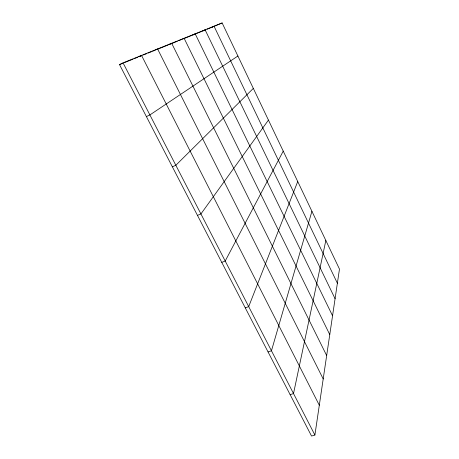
<?xml version="1.0" encoding="UTF-8"?>
<svg xmlns="http://www.w3.org/2000/svg" width="459" height="459" viewBox="0 0 459 459"><rect width="100%" height="100%" fill="white"/><g stroke="black" fill="none" stroke-linecap="round" stroke-linejoin="round"><path stroke-width="0.69" d="M314.897 435.034L339.471 269.077L222.133 22.95L123.041 62.849L119.529 64.616L311.535 436.05L314.897 435.034L123.041 62.849M325.838 240.476L293.513 393.558L290.134 394.648M311.925 211.295L271.458 350.774L268.056 351.944M297.73 181.517L248.698 306.623L245.278 307.88M283.237 151.12L225.203 261.033L221.76 262.382M268.44 120.086L200.927 213.946L197.468 215.386M253.328 88.392L175.837 165.269L172.36 166.812M237.9 56.021L149.886 114.934L146.392 116.586M138.784 56.778L141.527 55.401L319.309 405.24M155.108 50.18L157.586 48.935L323.205 378.939M181.334 39.646L184.105 38.263L329.769 334.622M211.639 27.402L214.037 26.209L337.376 283.232M222.133 22.95L207.118 29.233M119.529 64.616L122.754 63.313M124.687 62.527L133.076 59.142M134.367 58.62L137.591 57.318M138.888 56.796L142.135 55.482M143.438 54.954L146.685 53.64M147.987 53.118L151.24 51.804M152.537 51.282L154.488 50.49M157.081 49.446L168.092 44.999M177.352 41.253L168.74 44.735L171.666 43.266L326.665 355.553M178.677 40.719L180.668 39.916M183.307 38.849L191.885 35.383M201.96 31.315L192.545 35.119L195.178 33.8L332.557 315.786M205.821 29.755L202.591 31.063L205.098 29.806L335.081 298.734"/></g></svg>
